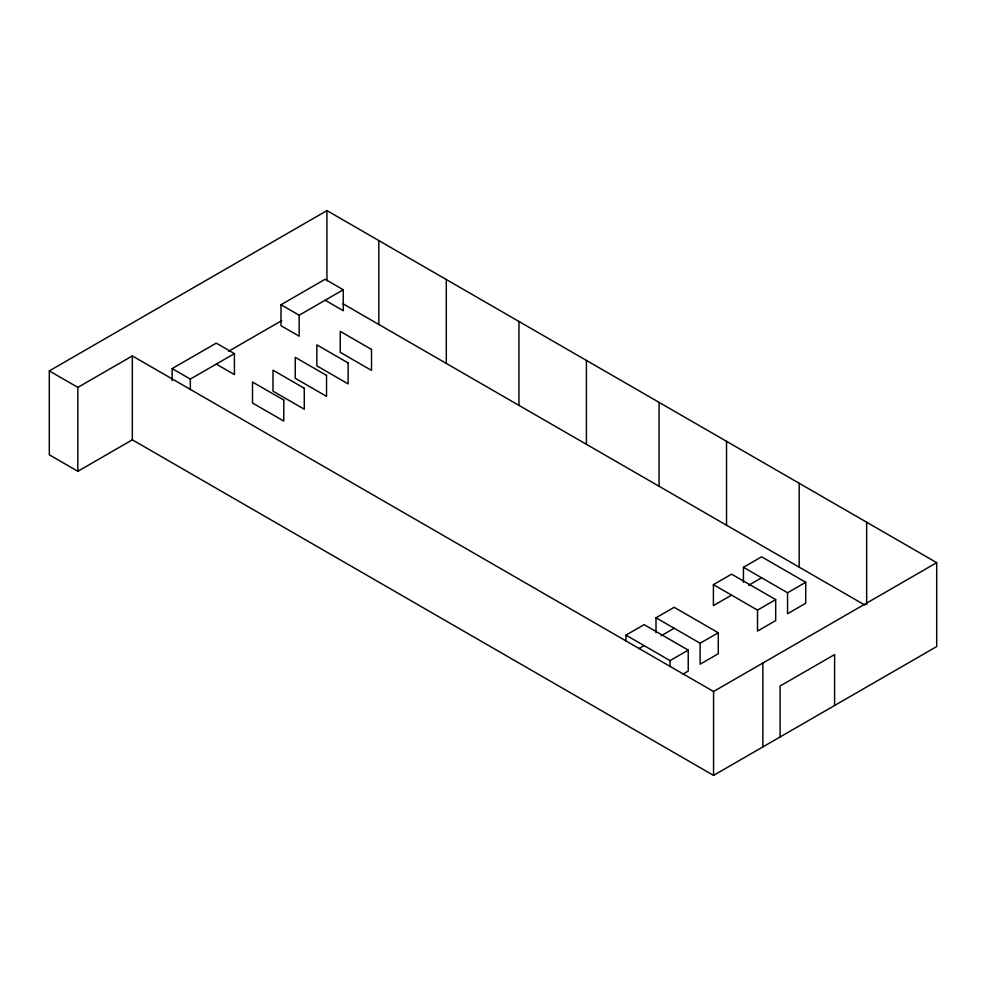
<?xml version="1.0" encoding="UTF-8"?>
<svg xmlns="http://www.w3.org/2000/svg" width="986" height="986" viewBox="0 0 986 986"><rect width="100%" height="100%" fill="white"/><g stroke="black" fill="none" stroke-linecap="round" stroke-linejoin="round"><path stroke-width="1.48" d="M49.3 370.909L326.933 210.61L936.7 562.661L936.7 646.557L713.556 775.39L132.334 439.818L77.845 471.283L49.3 454.805L49.3 370.909L77.845 387.387L132.334 355.921L713.556 691.494L936.7 562.661M343.276 289.761L299.165 315.224L299.165 336.201L280.998 325.713L280.998 304.736L325.109 279.272L343.276 289.761L343.276 310.726L325.109 300.237M172.156 380.584L172.156 368.591L216.267 343.128L234.421 353.617L234.421 374.581L216.267 364.105M228.629 351.262L281.774 320.586M172.156 368.591L190.323 379.08L234.421 353.617M625.95 641.122L625.95 635.132L644.117 624.643L688.228 650.119L688.228 671.084L683.039 674.079M656.01 617.778L674.165 607.302L718.276 632.765L718.276 653.743L700.122 664.219L700.122 643.254L656.01 617.778L656.01 632.765M713.408 584.636L731.575 574.16L775.686 599.624L775.686 620.601L757.519 631.077L757.519 610.112L713.408 584.636L713.408 605.614L731.575 595.125M743.444 567.295L761.611 556.819L805.722 582.282L805.722 603.259L787.555 613.736L787.555 592.771L743.444 567.295L743.444 582.282M638.928 648.615L644.117 645.62M661.199 635.76L674.165 628.267M748.633 585.277L761.611 577.784M625.95 635.132L670.061 660.608L688.228 650.119M700.122 643.254L718.276 632.765M757.519 610.112L775.686 599.624M787.555 592.771L805.722 582.282M342.906 303.725L864.808 605.047M280.998 304.736L299.165 315.224M866.645 522.21L866.645 604.578M834.6 705.495L834.6 654.568L780.111 686.022L780.111 736.961M799.178 483.263L799.178 567.16M762.856 663.023L762.856 746.92M726.522 441.321L726.522 525.205M713.556 691.494L713.556 775.39M670.061 660.608L670.061 666.598M659.067 402.362L659.067 486.258M586.411 360.42L586.411 444.316M518.944 321.473L518.944 405.369M446.301 279.531L446.301 363.415M378.834 240.572L378.834 324.468M326.933 210.61L326.933 280.776M190.323 379.08L190.323 389.569M132.334 355.921L132.334 439.818M77.845 387.387L77.845 471.283M371.525 349.426L340.244 331.37L340.244 352.335L371.525 370.403L371.525 349.426M348.132 362.934L316.851 344.866L316.851 365.843L348.132 383.899L348.132 362.934M326.539 375.395L295.258 357.339L295.258 378.304L326.539 396.372L326.539 375.395M304.28 388.25L272.999 370.181L272.999 391.159L304.28 409.215L304.28 388.25M283.783 400.082L252.502 382.026L252.502 403.003L283.783 421.059L283.783 400.082"/></g></svg>
